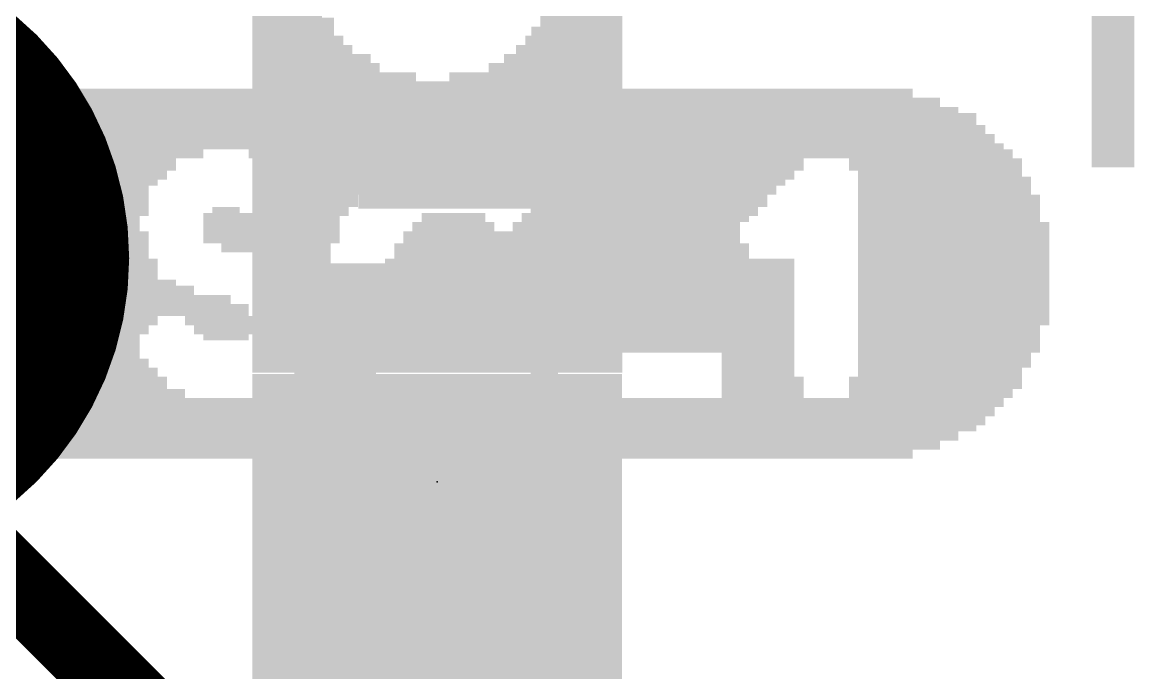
# Model space of a CAD drawing. Extents: x -25 to 82, y -13 to 16.
# Drawn here: x 1.958 to 5.615, y 7.523 to 9.668 of the extents above; entities that cross this region are included whole.
import ezdxf

# ---------------------------------------------------------------- set-up
doc = ezdxf.new("R2010")
doc.units = 0
for name, color, linetype in [('1', 12, 'CONTINUOUS'), ('17', 254, 'CONTINUOUS'), ('21', 41, 'CONTINUOUS'), ('22', 40, 'CONTINUOUS'), ('24', 53, 'CONTINUOUS'), ('29', 253, 'CONTINUOUS'), ('30', 253, 'CONTINUOUS')]:
    doc.layers.add(name, color=color, linetype=linetype)

# ---------------------------------------------------------------- blocks, each defined once
blk = doc.blocks.new('RECT')
blk.add_solid([(-0.5, -0.5), (0.5, -0.5), (-0.5, 0.5), (0.5, 0.5)])
blk = doc.blocks.new('ROUNDP')
at = {"const_width": 0.5}
blk.add_lwpolyline([(0, -0.25, 1), (0, 0.25, 1), (0, -0.25)], format="xyb", dxfattribs=at)

msp = doc.modelspace()

# ---------------------------------------------------------------- linework, layer by layer
at = {"layer": '1', "const_width": 0.254}
msp.add_lwpolyline([(2.921, 6.8326), (1.27, 8.4836)], dxfattribs=at)
at = {"layer": '24'}
msp.add_point((3.3274, 8.1534), dxfattribs=at)

# ---------------------------------------------------------------- block references
at = {"layer": '17', "xscale": 1.8796, "yscale": 1.8796, "rotation": 180}
msp.add_blockref('ROUNDP', (1.27, 8.89), dxfattribs=at)
msp.add_blockref('ROUNDP', (1.27, 8.89), dxfattribs=at)
at = {"layer": '21', "xscale": 3.15, "yscale": 0.03, "rotation": 270}
for p in [(5.501, 10.765), (5.531, 10.765), (5.561, 10.765), (5.591, 10.765), (5.611, 10.765)]:
    msp.add_blockref('RECT', p, dxfattribs=at)
at = {"layer": '21'}
for p, xscale, yscale in [((3.4556, 9.4342), 2.88, 0.03), ((3.5006, 9.4042), 2.97, 0.03), ((3.5306, 9.3792), 3.03, 0.02), ((3.5606, 9.3492), 3.09, 0.04), ((3.5756, 9.3142), 3.12, 0.03), ((3.5906, 9.2842), 3.15, 0.03), ((3.6056, 9.2592), 3.18, 0.02), ((2.2856, 9.2342), 0.54, 0.03), ((2.2406, 9.1992), 0.45, 0.04), ((3.0206, 9.2342), 0.63, 0.03), ((3.0056, 9.1992), 0.42, 0.04), ((4.3256, 9.2342), 1.8, 0.03), ((3.6356, 9.1992), 0.18, 0.04), ((4.2206, 9.1992), 0.63, 0.04), ((4.9706, 9.1992), 0.57, 0.04), ((2.2256, 9.1642), 0.42, 0.03), ((2.9906, 9.1642), 0.33, 0.03), ((3.6656, 9.1642), 0.12, 0.03), ((4.2056, 9.1642), 0.6, 0.03), ((4.9856, 9.1642), 0.54, 0.03), ((2.2106, 9.1442), 0.39, 0.03), ((2.9906, 9.1442), 0.27, 0.03), ((3.6806, 9.1442), 0.09, 0.03), ((4.1906, 9.1442), 0.57, 0.03), ((5.0006, 9.1442), 0.57, 0.03), ((2.1956, 9.1142), 0.36, 0.03), ((2.9756, 9.1142), 0.24, 0.03), ((3.6806, 9.1142), 0.09, 0.03), ((4.1756, 9.1142), 0.54, 0.03), ((5.0006, 9.1142), 0.57, 0.03), ((2.1956, 9.0792), 0.36, 0.04), ((2.9606, 9.0792), 0.21, 0.04), ((3.6806, 9.0792), 0.09, 0.04), ((4.1606, 9.0792), 0.51, 0.04), ((5.0156, 9.0792), 0.6, 0.04), ((2.1956, 9.0442), 0.36, 0.03), ((2.1806, 9.0242), 0.33, 0.03), ((2.6456, 9.0242), 0.18, 0.03), ((2.6306, 9.0442), 0.09, 0.03), ((2.9306, 9.0442), 0.21, 0.03), ((2.9156, 9.0242), 0.18, 0.03), ((3.3806, 9.0242), 0.21, 0.03), ((3.6656, 9.0242), 0.12, 0.03), ((3.6806, 9.0442), 0.09, 0.03), ((4.1456, 9.0442), 0.48, 0.03), ((4.1306, 9.0242), 0.45, 0.03), ((5.0156, 9.0442), 0.6, 0.03), ((5.0156, 9.0242), 0.6, 0.03), ((2.1806, 8.9942), 0.33, 0.03), ((2.7806, 8.9942), 0.45, 0.03), ((3.3806, 8.9942), 0.27, 0.03), ((3.6506, 8.9942), 0.15, 0.03), ((4.1156, 8.9942), 0.42, 0.03), ((5.0306, 8.9942), 0.63, 0.03), ((2.1956, 8.9592), 0.36, 0.04), ((2.7806, 8.9592), 0.45, 0.04), ((3.4706, 8.9592), 0.51, 0.04), ((4.1156, 8.9592), 0.42, 0.04), ((5.0306, 8.9592), 0.63, 0.04), ((2.1956, 8.9242), 0.36, 0.03), ((2.7956, 8.9242), 0.36, 0.03), ((3.4556, 8.9242), 0.54, 0.03), ((4.1306, 8.9242), 0.45, 0.03), ((5.0306, 8.9242), 0.63, 0.03), ((2.1956, 8.8942), 0.36, 0.03), ((2.2106, 8.8742), 0.39, 0.03), ((2.8556, 8.8942), 0.24, 0.03), ((2.9006, 8.8742), 0.15, 0.03), ((3.4406, 8.8742), 0.57, 0.03), ((3.4556, 8.8942), 0.54, 0.03), ((4.1306, 8.8942), 0.45, 0.03), ((4.2056, 8.8742), 0.6, 0.03), ((5.0306, 8.8942), 0.63, 0.03), ((5.0306, 8.8742), 0.63, 0.03), ((2.2106, 8.8392), 0.39, 0.04), ((2.9156, 8.8392), 0.12, 0.04), ((3.4406, 8.8392), 0.57, 0.04), ((4.2056, 8.8392), 0.6, 0.04), ((5.0306, 8.8392), 0.63, 0.04), ((2.2406, 8.8042), 0.45, 0.03), ((2.9306, 8.8042), 0.09, 0.03), ((3.4406, 8.8042), 0.57, 0.03), ((4.2056, 8.8042), 0.6, 0.03), ((5.0306, 8.8042), 0.63, 0.03), ((2.2706, 8.7842), 0.51, 0.03), ((2.9306, 8.7842), 0.09, 0.03), ((3.4406, 8.7842), 0.57, 0.03), ((4.2056, 8.7842), 0.6, 0.03), ((5.0306, 8.7842), 0.63, 0.03), ((2.3306, 8.7542), 0.63, 0.03), ((2.3606, 8.7192), 0.69, 0.04), ((2.9456, 8.7542), 0.06, 0.03), ((2.9456, 8.7192), 0.06, 0.04), ((3.4556, 8.7542), 0.54, 0.03), ((3.4556, 8.7192), 0.54, 0.04), ((4.2056, 8.7542), 0.6, 0.03), ((4.2056, 8.7192), 0.6, 0.04), ((5.0306, 8.7542), 0.63, 0.03), ((5.0306, 8.7192), 0.63, 0.04), ((2.2106, 8.6842), 0.39, 0.03), ((2.1956, 8.6542), 0.36, 0.03), ((2.6156, 8.6842), 0.24, 0.03), ((2.6306, 8.6542), 0.21, 0.03), ((2.9606, 8.6842), 0.09, 0.03), ((2.9606, 8.6542), 0.09, 0.03), ((3.4706, 8.6842), 0.51, 0.03), ((3.3806, 8.6542), 0.27, 0.03), ((3.6506, 8.6542), 0.15, 0.03), ((4.2056, 8.6842), 0.6, 0.03), ((4.2056, 8.6542), 0.6, 0.03), ((5.0306, 8.6842), 0.63, 0.03), ((5.0156, 8.6542), 0.6, 0.03), ((2.1806, 8.6342), 0.33, 0.03), ((2.6306, 8.6342), 0.15, 0.03), ((2.9756, 8.6342), 0.12, 0.03), ((3.3806, 8.6342), 0.15, 0.03), ((3.6656, 8.6342), 0.12, 0.03), ((4.2056, 8.6342), 0.6, 0.03), ((5.0156, 8.6342), 0.6, 0.03), ((2.1806, 8.5992), 0.33, 0.04), ((2.9756, 8.5992), 0.12, 0.04), ((3.6806, 8.5992), 0.09, 0.04), ((4.2056, 8.5992), 0.6, 0.04), ((5.0156, 8.5992), 0.6, 0.04), ((2.1806, 8.5642), 0.33, 0.03), ((2.1956, 8.5442), 0.36, 0.03), ((2.9756, 8.5642), 0.18, 0.03), ((2.9906, 8.5442), 0.21, 0.03), ((3.6806, 8.5642), 0.09, 0.03), ((3.6806, 8.5442), 0.09, 0.03), ((4.3856, 8.5642), 0.24, 0.03), ((4.3856, 8.5442), 0.24, 0.03), ((5.0006, 8.5642), 0.57, 0.03), ((5.0006, 8.5442), 0.57, 0.03), ((2.2106, 8.5142), 0.39, 0.03), ((2.9906, 8.5142), 0.27, 0.03), ((3.6806, 8.5142), 0.09, 0.03), ((4.3856, 8.5142), 0.24, 0.03), ((4.9856, 8.5142), 0.54, 0.03), ((2.2256, 8.4792), 0.42, 0.04), ((3.0056, 8.4792), 0.36, 0.04), ((3.6506, 8.4792), 0.15, 0.04), ((4.4006, 8.4792), 0.27, 0.04), ((4.9706, 8.4792), 0.57, 0.04), ((2.2556, 8.4442), 0.48, 0.03), ((3.0056, 8.4442), 0.48, 0.03), ((3.6356, 8.4442), 0.24, 0.03), ((4.4006, 8.4442), 0.27, 0.03), ((4.9556, 8.4442), 0.54, 0.03), ((3.6056, 8.4142), 3.18, 0.03), ((3.5906, 8.3842), 3.15, 0.03), ((3.5756, 8.3542), 3.12, 0.03), ((3.5606, 8.3342), 3.09, 0.03), ((3.5306, 8.3042), 3.03, 0.03), ((3.5006, 8.2742), 2.97, 0.03), ((3.4556, 8.2442), 2.88, 0.03)]:
    msp.add_blockref('RECT', p, dxfattribs=dict(at, xscale=xscale, yscale=yscale))
at = {"layer": '22', "rotation": 90}
for p, xscale, yscale in [((2.7324, 10.0884), 3.15, 0.03), ((2.7624, 10.0884), 3.15, 0.03), ((2.7924, 10.0884), 3.15, 0.03), ((2.8224, 10.0884), 3.15, 0.03), ((2.8424, 10.0884), 3.15, 0.03), ((2.8724, 10.0884), 3.15, 0.03), ((2.9024, 10.0884), 3.15, 0.03), ((3.7474, 10.0884), 3.15, 0.02), ((3.7724, 10.0884), 3.15, 0.03), ((3.8024, 10.0884), 3.15, 0.03), ((3.8374, 10.0884), 3.15, 0.04), ((3.8674, 10.0884), 3.15, 0.02), ((3.8924, 10.0884), 3.15, 0.03), ((3.9224, 10.0884), 3.15, 0.03), ((3.7224, 9.1584), 1.29, 0.03), ((2.9324, 9.5634), 0.36, 0.03), ((3.6874, 9.3684), 0.69, 0.04), ((2.9674, 9.5484), 0.27, 0.04), ((3.6524, 9.3534), 0.6, 0.03), ((3.0024, 9.5184), 0.21, 0.03), ((3.6324, 9.3384), 0.57, 0.03), ((3.0324, 9.5034), 0.18, 0.03), ((3.6024, 9.3234), 0.54, 0.03), ((3.0524, 9.4884), 0.15, 0.03), ((3.0874, 9.3084), 0.51, 0.04), ((3.5674, 9.3084), 0.51, 0.04), ((3.1224, 9.2934), 0.48, 0.03), ((3.5124, 9.2934), 0.48, 0.03), ((3.5324, 9.2934), 0.48, 0.03), ((3.1424, 9.2784), 0.45, 0.03), ((3.1724, 9.2784), 0.45, 0.03), ((3.2074, 9.2784), 0.45, 0.04), ((3.2424, 9.2784), 0.45, 0.03), ((3.2724, 9.2634), 0.42, 0.03), ((3.2924, 9.2634), 0.42, 0.03), ((3.3274, 9.2634), 0.42, 0.04), ((3.3624, 9.2634), 0.42, 0.03), ((3.3824, 9.2784), 0.45, 0.03), ((3.4124, 9.2784), 0.45, 0.03), ((3.4474, 9.2784), 0.45, 0.04), ((3.4824, 9.2784), 0.45, 0.03), ((2.9324, 8.6934), 0.36, 0.03), ((2.9674, 8.6934), 0.36, 0.04), ((3.0024, 8.6934), 0.36, 0.03), ((3.0324, 8.6934), 0.36, 0.03), ((3.0524, 8.6934), 0.36, 0.03), ((3.0874, 8.6934), 0.36, 0.04), ((3.1224, 8.6934), 0.36, 0.03), ((3.1424, 8.6934), 0.36, 0.03), ((3.1724, 8.6934), 0.36, 0.03), ((3.2074, 8.6934), 0.36, 0.04), ((3.2424, 8.6934), 0.36, 0.03), ((3.2724, 8.6934), 0.36, 0.03), ((3.2924, 8.6934), 0.36, 0.03), ((3.3274, 8.6934), 0.36, 0.04), ((3.3624, 8.6934), 0.36, 0.03), ((3.3824, 8.6934), 0.36, 0.03), ((3.4124, 8.6934), 0.36, 0.03), ((3.4474, 8.6934), 0.36, 0.04), ((3.4824, 8.6934), 0.36, 0.03), ((3.5124, 8.6934), 0.36, 0.03), ((3.5324, 8.6934), 0.36, 0.03), ((3.5674, 8.6934), 0.36, 0.04), ((3.6024, 8.6934), 0.36, 0.03), ((3.6324, 8.6934), 0.36, 0.03), ((3.6524, 8.6934), 0.36, 0.03), ((3.6874, 8.6934), 0.36, 0.04)]:
    msp.add_blockref('RECT', p, dxfattribs=dict(at, xscale=xscale, yscale=yscale))
at = {"layer": '22', "xscale": 1.2192, "yscale": 2.5908}
msp.add_blockref('RECT', (3.3274, 7.2136), dxfattribs=at)
at = {"layer": '29', "xscale": 2.0828, "yscale": 2.0828, "rotation": 180}
msp.add_blockref('ROUNDP', (1.27, 8.89), dxfattribs=at)
at = {"layer": '30', "xscale": 2.0828, "yscale": 2.0828, "rotation": 180}
msp.add_blockref('ROUNDP', (1.27, 8.89), dxfattribs=at)

doc.saveas('drawing.dxf')
